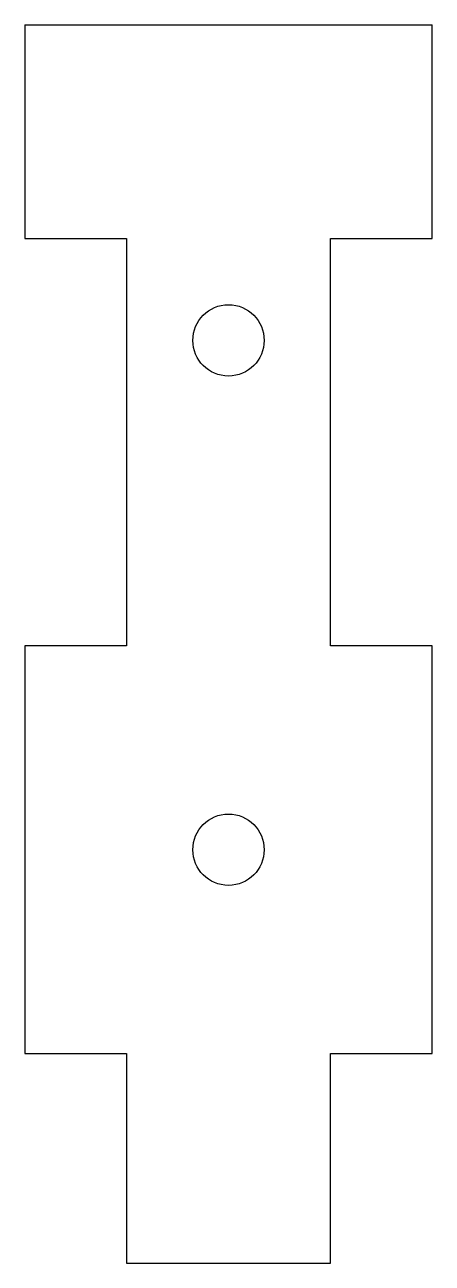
# Model space of a CAD drawing. Header units: millimetres. Extents: x -15 to 5, y 97.2 to 158.
import ezdxf

# ---------------------------------------------------------------- set-up
doc = ezdxf.new("R2010")
doc.units = ezdxf.units.MM

msp = doc.modelspace()

# ---------------------------------------------------------------- linework, layer by layer
at = {"color": 7, "linetype": 'Continuous', "lineweight": 25}
for p, q in [((-15, 157.989), (-15, 147.5)), ((-15, 157.989), (5, 157.989)), ((5, 147.5), (5, 157.989)), ((-15, 147.5), (-10, 147.5)), ((-10, 147.5), (-10, 127.5)), ((0, 147.5), (5, 147.5)), ((0, 127.5), (0, 147.5)), ((-15, 127.5), (-15, 107.5)), ((-10, 127.5), (-15, 127.5)), ((5, 127.5), (0, 127.5)), ((5, 107.5), (5, 127.5)), ((-15, 107.5), (-10, 107.5)), ((-10, 107.5), (-10, 97.204)), ((0, 107.5), (5, 107.5)), ((0, 97.204), (0, 107.5)), ((-10, 97.204), (0, 97.204))]:
    msp.add_line(p, q, dxfattribs=at)
for centre in [(-5, 142.5), (-5, 117.5)]:
    msp.add_circle(centre, 1.75, dxfattribs=at)

doc.saveas('drawing.dxf')
